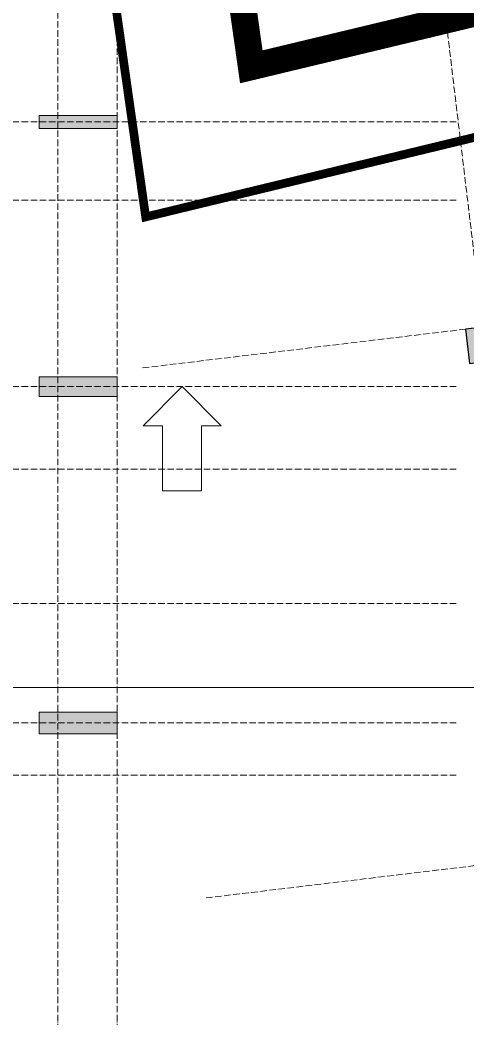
# Model space of a CAD drawing. Header units: millimetres. Extents: x -55733 to 116976, y -16290 to 119028.
# Drawn here: x 38757 to 49067, y 12300 to 35299 of the extents above; entities that cross this region are included whole.
import ezdxf
from ezdxf.xclip import XClip

# ---------------------------------------------------------------- set-up
doc = ezdxf.new("R2010")
doc.units = ezdxf.units.MM
doc.header["$XCLIPFRAME"] = 0
doc.linetypes.add('Grid Line', pattern=[4.2, 3, -0.6, 0, -0.6])
doc.linetypes.add('HIDDEN2', pattern=[4.7625, 3.175, -1.5875])
for name, color, linetype, lineweight in [('A-DETL-GENF', 31, 'Continuous', 5), ('G-ANNO-SYMB', 111, 'Continuous', 5), ('HATCH-1', 8, 'Continuous', 5), ('NET THAY 2', 55, 'Continuous', 5), ('NET-CAT', 3, 'Continuous', 15), ('TRUC', 225, 'Continuous', 5), ('X-COT HAM$0$LC.HA', 8, 'Continuous', 9)]:
    doc.layers.add(name, color=color, linetype=linetype, lineweight=lineweight)
doc.layers.add('CGXD', color=5, linetype='HIDDEN2')

# ---------------------------------------------------------------- blocks, each defined once
blk = doc.blocks.new('X-COT HAM$0$20180221 BF$0$Square - Concrete - 800-2072531-IDEA-1st Storey')
at = {"layer": 'X-COT HAM$0$LC.HA'}
blk.add_hatch(color=256, dxfattribs=at).paths.add_polyline_path([(-400, -400), (400, -400), (400, 400), (-400, 400)], flags=0)
at = {"lineweight": 25}
blk.add_lwpolyline([(-400, -400), (400, -400), (400, 400), (-400, 400)], close=True, dxfattribs=at)
blk = doc.blocks.new('ALC1807-ASCENT PLAZA-KET CAU_rvt-1-MẶT BẰNG HẦM 1')
at = {"layer": 'X-COT HAM$0$LC.HA'}
h = blk.add_hatch(color=256, dxfattribs=at)
h.dxf.hatch_style = 1
h.paths.add_polyline_path([(39201, 33100), (39201, 32800), (41001, 32800), (41001, 33100)])
h = blk.add_hatch(color=256, dxfattribs=at)
h.dxf.hatch_style = 1
h.paths.add_polyline_path([(39200, 27075), (39200, 26625), (41000, 26625), (41000, 27075)])
h = blk.add_hatch(color=256, dxfattribs=at)
h.dxf.hatch_style = 1
h.paths.add_polyline_path([(39200, 19350), (39200, 18850), (41000, 18850), (41000, 19350)])
at = {"ltscale": 1000}
for points in [[(39201, 33100), (39201, 32800), (41001, 32800), (41001, 33100)], [(39200, 27075), (39200, 26625), (41000, 26625), (41000, 27075)], [(39200, 19350), (39200, 18850), (41000, 18850), (41000, 19350)]]:
    blk.add_lwpolyline(points, close=True, dxfattribs=at)
at = {"rotation": 186.830649259234}
blk.add_blockref('X-COT HAM$0$20180221 BF$0$Square - Concrete - 800-2072531-IDEA-1st Storey', (49477, 27824), dxfattribs=at)
blk = doc.blocks.new('AROW - AROW-1139903-MẶT BẰNG HẦM 1')
at = {"layer": 'A-DETL-GENF'}
for p, q in [((0, 0), (900, 900)), ((900, 900), (900, 450)), ((900, 450), (2400, 450)), ((2400, 450), (2400, -450)), ((900, -900), (0, 0)), ((2400, -450), (900, -450)), ((900, -450), (900, -900))]:
    blk.add_line(p, q, dxfattribs=at)
blk = doc.blocks.new('A$C1F0A2BF7')
at = {"layer": 'CGXD', "ltscale": 200, "const_width": 200, "elevation": 0}
for points in [[(96759.2, 45314.9), (136491.9, 50242.4)], [(118267.2, 69299.8), (97389.2, 64252.5), (95665.1, 76400.8), (89158.6, 76288.4), (80095.2, 76240.2), (75966.3, 76254.7), (71950.1, 76296)]]:
    blk.add_lwpolyline(points, dxfattribs=at)
blk = doc.blocks.new('A$C7BC647D4')
for points in [[(44139, 8967), (45631, -3310), (-3699, -3310), (-3699, 18290), (-8923, 18290), (-11799, 20218), (-11799, 45650), (42773, 45650), (44343, 34586), (74924, 41932), (76806, 36089), (97174, 42649), (104895, 16253)], [(43471, 9491), (44953, -2710), (-3099, -2710), (-3099, 18890), (-8740, 18890), (-11199, 20538), (-11199, 45050), (42252, 45050), (43841, 33849), (74524, 41219), (76419, 35334), (96771, 41889), (104120, 16765)]]:
    blk.add_lwpolyline(points, close=True)
at = {"layer": 'HATCH-1', "const_width": 600}
blk.add_lwpolyline([(43805, 9229), (45292, -3010), (-3399, -3010), (-3399, 18590), (-8831, 18590), (-11499, 20378), (-11499, 45350), (42512, 45350), (44092, 34217), (74724, 41575), (76612, 35712), (96972, 42269), (104507, 16509)], close=True, dxfattribs=at)

msp = doc.modelspace()

# ---------------------------------------------------------------- linework, layer by layer
at = {"layer": 'G-ANNO-SYMB'}
msp.add_line((-22068.7, 19919), (107864.3, 19919), dxfattribs=at)
at = {"layer": 'TRUC', "linetype": 'Grid Line', "ltscale": 50}
for p, q in [((39630.5, 47249.9), (39630.5, -12161.6)), ((41000.5, 47249.9), (41000.5, -9494.1)), ((48266.2, 37938.6), (52233, 4815.7)), ((41586.4, 27281.8), (106104.3, 35010.1)), ((48819.1, 32949.9), (-19344.9, 32949.9)), ((48819.1, 31149.9), (-21659.5, 31149.9)), ((48819.1, 26849.9), (-19144.9, 26849.9)), ((48819.1, 24949.9), (-21659.5, 24949.9)), ((43049.3, 15069.1), (107567.2, 22797.4)), ((48819.1, 21849.9), (-19344.9, 21849.9)), ((48819.1, 19099.9), (-19344.9, 19099.9)), ((48819.1, 17899.9), (-21659.5, 17899.9))]:
    msp.add_line(p, q, dxfattribs=at)

# ---------------------------------------------------------------- block references
at = {"layer": 'A-DETL-GENF', "rotation": 269.9999999999997}
msp.add_blockref('AROW - AROW-1139903-MẶT BẰNG HẦM 1', (42496, 26849.9), dxfattribs=at)
at = {"layer": 'NET THAY 2'}
ref = msp.add_blockref('A$C1F0A2BF7', (-55733.2, -33492.3, 0), dxfattribs=at)
XClip(ref).set_block_clipping_path([(-27462.6186291156, 51738.6749988016), (137958.5174097056, 152520.3806320981)])
at = {"layer": 'NET-CAT'}
for name in ['A$C7BC647D4', 'ALC1807-ASCENT PLAZA-KET CAU_rvt-1-MẶT BẰNG HẦM 1']:
    msp.add_blockref(name, (0, 0), dxfattribs=at)

doc.saveas('drawing.dxf')
